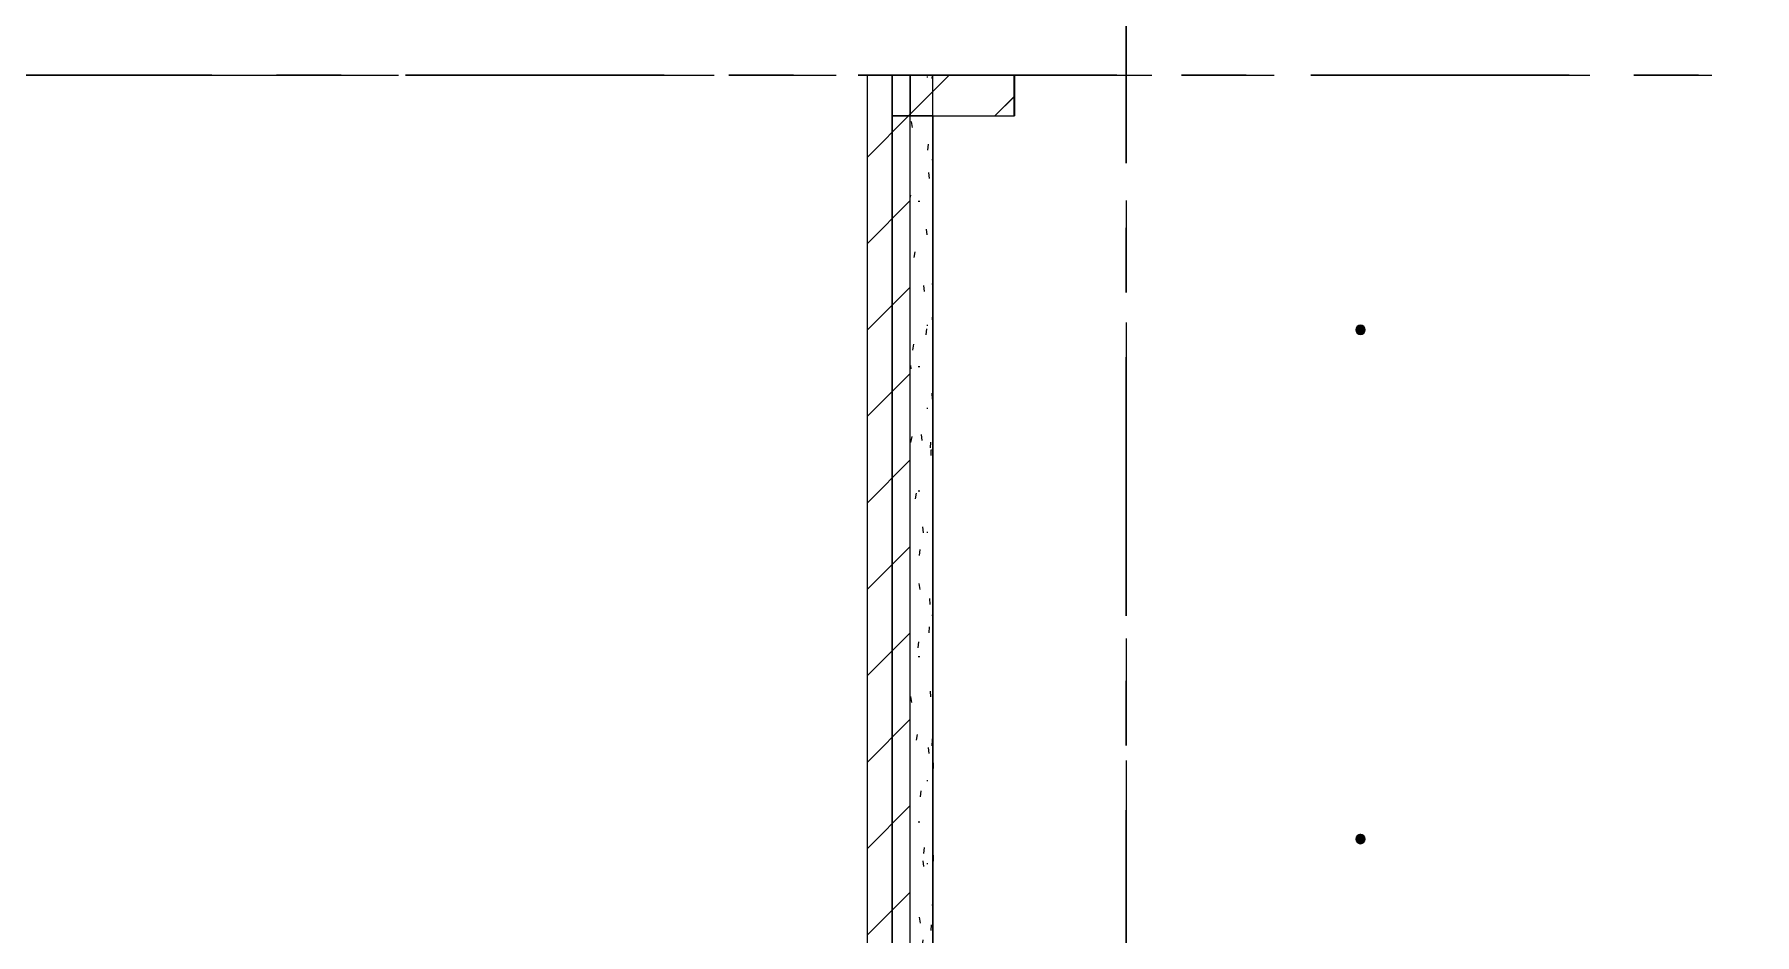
# Model space of a CAD drawing. Header units: millimetres. Extents: x -4000 to 187956, y -58990 to 162485.
# Drawn here: x 55137 to 63586, y 87231 to 91650 of the extents above; entities that cross this region are included whole.
import ezdxf

# ---------------------------------------------------------------- set-up
doc = ezdxf.new("R2010")
doc.units = ezdxf.units.MM
for name, pattern in [('Dash 1_16_', [317.5, 158.75, -158.75]), ('Grid Line', [2222.5, 1270, -317.5, 317.5, -317.5]), ('Grid Line 12_5mm', [2150, 1250, -300, 300, -300])]:
    doc.linetypes.add(name, pattern=pattern)
for name, color, linetype, lineweight in [('A-WALL', 113, 'Continuous', 13), ('A-WALL-PATT', 111, 'Continuous', 13), ('F-SPRN', 3, 'Continuous', 9), ('P-PIPE', 3, 'Continuous', 9), ('P-PIPE-CNTR', 3, 'Continuous', 9), ('S-GRID', 1, 'Continuous', 30)]:
    doc.layers.add(name, color=color, linetype=linetype, lineweight=lineweight)
pattern_1 = [(45, (0, 0), (-212.132, 212.132), [])]

# ---------------------------------------------------------------- blocks, each defined once
blk = doc.blocks.new('FP_931-FFS - TANG 1')
at = {"layer": 'A-WALL', "color": 53, "lineweight": 15}
blk.add_line((59549.9, 91250), (59549.9, 91449.9), dxfattribs=at)
at = {"layer": 'A-WALL', "color": 50, "lineweight": 15}
blk.add_line((59549.9, 82900.3), (59549.9, 91250), dxfattribs=at)
at = {"layer": 'A-WALL-PATT', "color": 254, "lineweight": 9}
for p, q in [((59525.9, 91440), (59520.6, 91440)), ((59547.1, 91434.4), (59547.7, 91449.9))]:
    blk.add_line(p, q, dxfattribs=at)
at = {"layer": 'A-WALL-PATT', "color": 8, "lineweight": 9}
for p, q in [((59443.5, 91222.5), (59448.6, 91193.4)), ((59550.3, 91156.8), (59550.7, 91185.8)), ((59525.7, 91082.4), (59528.1, 91111.5)), ((59547.2, 91033.6), (59545, 91033.6)), ((59529, 90972.1), (59531.3, 90943.1)), ((59439.6, 90850.4), (59441.5, 90861.1)), ((59486.1, 90830.4), (59477.7, 90830.4)), ((59517.3, 90694.5), (59520.1, 90665.5)), ((59549.4, 90703.3), (59550, 90732.3)), ((59458.8, 90554.5), (59463.5, 90583.5)), ((59503.1, 90416.9), (59506.5, 90387.9)), ((59547.2, 90424), (59545, 90424)), ((59548.2, 90249.7), (59549, 90278.7)), ((59516.7, 90175.3), (59519.6, 90204.4)), ((59525.9, 90220.8), (59520.6, 90220.8)), ((59549.6, 90166.6), (59550.1, 90137.6)), ((59450.8, 90100.9), (59455.7, 90130)), ((59439.6, 90024.8), (59442.5, 90008.7)), ((59486.1, 90017.6), (59477.7, 90017.6)), ((59550.7, 89972.1), (59551, 90001.2)), ((59525.9, 89814.4), (59520.6, 89814.4)), ((59545.6, 89889), (59546.7, 89860)), ((59442.5, 89647.4), (59447.7, 89676.4)), ((59492.8, 89685.8), (59496.5, 89656.8)), ((59537.9, 89620.2), (59539.7, 89649.2)), ((59539.1, 89611.4), (59540.7, 89582.4)), ((59547.2, 89611.2), (59545, 89611.2)), ((59464.4, 89369.8), (59469, 89398.9)), ((59486.1, 89408), (59477.7, 89408)), ((59498.8, 89232.3), (59502.4, 89203.2)), ((59525.9, 89204.8), (59520.6, 89204.8)), ((59483.9, 89092.2), (59487.9, 89121.3)), ((59481.5, 88954.7), (59485.6, 88925.7)), ((59533.6, 88880.3), (59535.7, 88851.3)), ((59547.2, 88798.4), (59545, 88798.4)), ((59551, 88787.4), (59551.1, 88816.5)), ((59531.3, 88713.1), (59533.5, 88742.1)), ((59477, 88638.7), (59481.3, 88667.7)), ((59486.1, 88595.2), (59477.7, 88595.2)), ((59439.6, 88399.2), (59444.7, 88370.5)), ((59536.9, 88426.8), (59538.7, 88397.7)), ((59469.8, 88185.1), (59474.3, 88214.2)), ((59527.2, 88149.2), (59529.6, 88120.1)), ((59547.2, 88188.8), (59545, 88188.8)), ((59546.2, 88157.9), (59547.3, 88186.9)), ((59550.6, 88074.8), (59550.9, 88045.8)), ((59525.9, 87985.6), (59520.6, 87985.6)), ((59488.7, 87907.6), (59492.6, 87936.6)), ((59486.1, 87782.4), (59477.7, 87782.4)), ((59505, 87630), (59508.4, 87659)), ((59551, 87621.3), (59551.1, 87592.2)), ((59500.4, 87594), (59503.9, 87565)), ((59525.9, 87579.2), (59520.6, 87579.2)), ((59547.2, 87376), (59545, 87376)), ((59483.3, 87316.5), (59487.4, 87287.4)), ((59541.9, 87250.8), (59543.4, 87279.8)), ((59549.1, 87343.7), (59549.7, 87314.6)), ((59499.3, 87176.4), (59502.9, 87205.5)), ((59486.1, 87172.8), (59477.7, 87172.8)), ((59463.8, 87038.9), (59468.4, 87009.8)), ((59525.9, 86969.6), (59520.6, 86969.6)), ((59537.7, 86788.5), (59539.5, 86759.5)), ((59493.3, 86722.9), (59497, 86751.9)), ((59550.4, 86695.7), (59550.8, 86724.7)), ((59528.3, 86511), (59530.6, 86481.9)), ((59547.2, 86563.2), (59545, 86563.2)), ((59509, 86445.3), (59512.2, 86474.3)), ((59486.1, 86360), (59477.7, 86360)), ((59450.1, 86307.8), (59455.1, 86278.7)), ((59516.3, 86233.4), (59519.2, 86204.3)), ((59522.2, 86167.7), (59524.9, 86196.8)), ((59460.3, 86093.3), (59465, 86122.4)), ((59547.2, 85953.6), (59545, 85953.6)), ((59458.1, 85854.2), (59462.9, 85825.2)), ((59525.9, 85750.4), (59520.6, 85750.4)), ((59548.5, 85788.5), (59549.2, 85817.6)), ((59517.7, 85714.2), (59520.5, 85743.2)), ((59549.4, 85705.4), (59550, 85676.4)), ((59439.6, 85554.4), (59440.8, 85547.6)), ((59486.1, 85547.2), (59477.7, 85547.2)), ((59507.5, 85502.2), (59510.8, 85473.2)), ((59545.2, 85427.9), (59546.3, 85398.8)), ((59525.9, 85344), (59520.6, 85344)), ((59512.8, 85260.6), (59515.8, 85289.7)), ((59444.2, 85186.2), (59449.3, 85215.3)), ((59547.2, 85140.8), (59545, 85140.8)), ((59512.7, 85048.7), (59515.8, 85019.7)), ((59525.4, 84983), (59527.9, 85012.1)), ((59486.1, 84937.6), (59477.7, 84937.6)), ((59497.7, 84771.1), (59501.3, 84742.1)), ((59485.2, 84631.1), (59489.2, 84660.1)), ((59525.9, 84734.4), (59520.6, 84734.4)), ((59535.5, 84705.5), (59537.4, 84734.5)), ((59541.2, 84696.7), (59542.7, 84667.7)), ((59547.2, 84328), (59545, 84328)), ((59532, 84251.9), (59534.2, 84280.9)), ((59543.6, 84243.2), (59544.9, 84214.2)), ((59460.2, 84216), (59464.9, 84186.9)), ((59486.1, 84124.8), (59477.7, 84124.8)), ((59439.6, 83928.8), (59443.1, 83909.4)), ((59536.3, 83965.6), (59538.2, 83936.6)), ((59528.3, 83798.4), (59530.7, 83827.4)), ((59471.3, 83724), (59475.7, 83753)), ((59547.2, 83718.4), (59545, 83718.4)), ((59525.9, 83515.2), (59520.6, 83515.2)), ((59537.7, 83520.8), (59539.5, 83549.8)), ((59514.1, 83410.5), (59517.1, 83381.4)), ((59486.1, 83312), (59477.7, 83312)), ((59544.7, 83243.2), (59545.9, 83272.2)), ((59499.3, 83132.9), (59502.8, 83103.8)), ((59506.1, 83168.8), (59509.4, 83197.9)), ((59550.9, 83160.1), (59551, 83131.1)), ((59525.9, 83108.8), (59520.6, 83108.8)), ((59547.2, 82905.6), (59545, 82905.6))]:
    blk.add_line(p, q, dxfattribs=at)
blk = doc.blocks.new('Walls 1 - Walls 1-594429-FFS - TANG 1')
at = {"layer": 'A-WALL-PATT', "lineweight": 9}
h = blk.add_hatch(dxfattribs=at)
h.set_pattern_fill('FP_12', color=250, style=0, pattern_type=2)
h.set_pattern_definition(pattern_1)
h.paths.add_polyline_path([(59226.7, 82900.3), (59438.5, 82900.3), (59438.5, 91449.9), (59226.7, 91449.9), (59226.7, 84850.6)])
at = {"layer": 'A-WALL', "color": 50, "lineweight": 15}
for p, q in [((59438.5, 91449.9), (59226.7, 91449.9)), ((59226.7, 91449.9), (59226.7, 82900.3)), ((59438.5, 82900.3), (59438.5, 91449.9)), ((59549.9, 82900.3), (59549.9, 91250))]:
    blk.add_line(p, q, dxfattribs=at)
at = {"layer": 'A-WALL', "color": 35, "lineweight": 15}
for p, q in [((59226.7, 91449.9), (59349.9, 91449.9)), ((59349.9, 82900.3), (59349.9, 91250))]:
    blk.add_line(p, q, dxfattribs=at)
at = {"layer": 'A-WALL', "color": 53, "lineweight": 15}
for p, q in [((59349.9, 91250), (59349.9, 91449.9)), ((59438.5, 91449.9), (59349.9, 91449.9)), ((59549.9, 91449.9), (59438.5, 91449.9)), ((59549.9, 91250), (59549.9, 91449.9))]:
    blk.add_line(p, q, dxfattribs=at)
at = {"layer": 'A-WALL', "color": 71, "lineweight": 15}
blk.add_line((59549.9, 91449.9), (59438.5, 91449.9), dxfattribs=at)
at = {"layer": 'A-WALL', "color": 50, "lineweight": 15}
blk.add_blockref('FP_931-FFS - TANG 1', (0, 0), dxfattribs=at)
blk = doc.blocks.new('CMF2_NHAXUONG_A_rvt-1-FFS - TANG 1')
at = {"layer": 'A-WALL-PATT', "lineweight": 9}
h = blk.add_hatch(dxfattribs=at)
h.set_pattern_fill('FP_12', color=250, style=0, pattern_type=2)
h.set_pattern_definition(pattern_1)
h.paths.add_polyline_path([(59349.8, 91250), (59949.8, 91250), (59949.8, 91450), (59349.8, 91450)])
h = blk.add_hatch(dxfattribs=at)
h.set_pattern_fill('FP_12', color=250, style=0, pattern_type=2)
h.set_pattern_definition(pattern_1)
h.paths.add_polyline_path([(59950, 91250), (59950, 91450), (59438.5, 91450), (59438.5, 91250), (59511.1, 91250)])
at = {"layer": 'A-WALL', "color": 50, "lineweight": 15}
for p, q in [((59949.8, 91450), (59349.8, 91450)), ((59349.8, 91450), (59349.8, 91250)), ((59950, 91450), (59438.5, 91450)), ((59438.5, 91450), (59438.5, 91250)), ((59949.8, 91250), (59949.8, 91450)), ((59950, 91250), (59950, 91450)), ((59349.8, 91250), (59949.8, 91250)), ((59438.5, 91250), (59950, 91250))]:
    blk.add_line(p, q, dxfattribs=at)
at = {"layer": 'A-WALL', "color": 53, "lineweight": 15}
for p, q in [((59438.5, 91450), (59549.9, 91450)), ((59949.8, 91450), (59549.9, 91450)), ((59549.9, 91250), (59549.9, 91450)), ((59349.8, 91250), (59349.8, 82900.3)), ((59438.5, 91250), (59349.8, 91250)), ((59549.9, 91250), (59438.5, 91250)), ((59549.8, 82900.3), (59549.8, 91250)), ((59549.9, 91250), (59949.8, 91250))]:
    blk.add_line(p, q, dxfattribs=at)
at = {"layer": 'A-WALL', "color": 35, "lineweight": 15}
for p, q in [((59950, 91450), (59950, 91250)), ((59349.8, 82900.3), (59349.8, 91250)), ((59549.8, 91250), (59549.8, 82900.3))]:
    blk.add_line(p, q, dxfattribs=at)
at = {"layer": 'A-WALL', "color": 71, "lineweight": 15}
for p, q in [((59477.4, 91250), (59438.5, 91250)), ((59508.8, 91250), (59478.4, 91250)), ((59531.4, 91250), (59509.6, 91250)), ((59545.1, 91250), (59531.9, 91250)), ((59549.8, 91250), (59545.4, 91250))]:
    blk.add_line(p, q, dxfattribs=at)
at = {"layer": 'S-GRID', "linetype": 'Grid Line 12_5mm', "lineweight": 9}
for p, q in [((60500, 161185.2), (60500, -16487.4)), ((-824.3, 91450), (183641.1, 91450))]:
    blk.add_line(p, q, dxfattribs=at)
at = {"layer": 'A-WALL', "color": 250, "lineweight": 9}
blk.add_blockref('Walls 1 - Walls 1-594429-FFS - TANG 1', (0, 0), dxfattribs=at)
blk = doc.blocks.new('Sprinkler_Up - DN20-V659-FFS - TANG 1')
at = {"layer": 'F-SPRN', "transparency": 33554534}
for points in [[(-13.5, 0), (-3.9, 0.7), (-1.7, 2.9), (-1.2, 3.5), (-0.6, 4), (0.6, 4), (1.2, 3.5), (1.7, 2.9), (4.6, 0), (22.2, 0), (18, 13.1), (6.9, 21.2), (-6.9, 21.2), (-18, 13.1), (-22.2, 0)], [(0, -21.2), (6.9, -21.2), (18, -13.1), (22.2, 0), (3.9, -0.7), (1.7, -2.9), (1.2, -3.5), (0.6, -4), (-0.6, -4), (-1.2, -3.5), (-1.7, -2.9), (-4.6, 0), (-22.2, 0), (-18, -13.1), (-6.9, -21.2)], [(0, -16.7), (4.3, -16.1), (11.8, -11.8), (16.1, -4.3), (16.1, 4.3), (11.8, 11.8), (8.3, 14.4), (0, 16.7), (-4.3, 16.1), (-11.8, 11.8), (-16.1, 4.3), (-16.1, -4.3), (-11.8, -11.8), (-8.3, -14.4)], [(0, -15.6), (7.8, -13.5), (13.5, -7.8), (15.1, -4), (15.1, 4), (13.5, 7.8), (7.8, 13.5), (0, 15.6), (-7.8, 13.5), (-11, 11), (-15.1, 4), (-15.1, -4), (-11, -11), (-7.8, -13.5)], [(-10.9, -5.5), (-10.9, 5.4), (-14.5, 5.4), (-14.5, -5.5)], [(-7.7, -5.5), (-7.7, 5.4), (-10.9, 5.4), (-10.9, -5.5)], [(0, -5.5), (0, 5.4), (-7.7, 5.4), (-7.7, -5.5)], [(0, 0), (5.7, 0), (2.9, 4.9), (-2.9, 4.9), (-5.7, 0)], [(-2.9, -4.9), (2.9, -4.9), (5.7, 0), (-5.7, 0)], [(0, 0), (4.6, 0), (0, 4.6), (-4.6, 0)], [(0, -4.6), (4.6, 0), (-4.6, 0)], [(0, -2.6), (1.3, 0), (-1.8, 0)], [(-1.3, 0), (1.8, 0), (0, 2.6)], [(7.7, -5.5), (7.7, 5.4), (0, 5.4), (0, -5.5)], [(10.9, -5.5), (10.9, 5.4), (7.7, 5.4), (7.7, -5.5)], [(14.5, -5.5), (14.5, 5.4), (10.9, 5.4), (10.9, -5.5)]]:
    blk.add_hatch(color=1, dxfattribs=at).paths.add_polyline_path(points)
at = {"layer": 'F-SPRN', "color": 1}
for p, q in [((-11.5, 5.4), (-14.5, 5.4)), ((-14.5, 5.4), (-11.3, 5.4)), ((-14.5, 5.4), (-14.5, 3.7)), ((-14.5, 3.3), (-14.5, 0)), ((-11.5, 5.4), (-11.5, 4)), ((-10.9, 1.9), (-10.9, 3.6)), ((-10.8, 5.4), (-8, 5.4)), ((-8.1, 5.4), (-10.8, 5.4)), ((-8.1, 5.4), (-8.1, 2.8)), ((-8.1, 2.5), (-8.1, 0.7)), ((-7.7, 4.8), (-7.7, 2.7)), ((-7.7, 4.8), (-7.7, 2.7)), ((-7.7, 2.1), (-7.7, 0.5)), ((-7.7, 2.1), (-7.7, 0.5)), ((-6.7, 5.4), (-4.7, 5.4)), ((-5.8, 3.8), (-5.8, 2.2)), ((-2.1, 0), (-2.1, 0)), ((-2.1, 0), (-2.1, -0.1)), ((-1.9, 0.8), (-2, 0.7)), ((-1.7, 1.2), (-1.7, 1.1)), ((-1.1, 1.8), (-1.2, 1.7)), ((-1.2, 1.7), (-1.2, 1.7)), ((-0.9, 1.9), (-0.9, 1.9)), ((-0.5, 2), (-0.6, 2)), ((-0.6, 2), (-0.6, 2)), ((-0.4, 2), (-0.5, 2)), ((0, 2.1), (-0.1, 2.1)), ((0.3, 2.1), (0.2, 2.1)), ((2.1, 0), (2.1, 0.1)), ((2.1, 0), (2.1, 0)), ((4.7, 5.4), (6.5, 5.4)), ((7.7, 5.4), (10.8, 5.4)), ((7.7, 5.2), (7.7, 2.7)), ((7.7, 5.2), (7.7, 2.7)), ((7.7, 2.3), (7.7, 0.5)), ((7.7, 2.3), (7.7, 0.5)), ((10.8, 5.4), (8.1, 5.4)), ((8.1, 5.4), (8.1, 2.8)), ((8.1, 2.5), (8.1, 0.4)), ((10.9, 5.4), (14.5, 5.4)), ((10.9, 3.6), (10.9, 0.2)), ((14.5, 5.4), (11.5, 5.4)), ((11.5, 5.4), (11.5, 4)), ((11.5, 3), (11.5, 0.2)), ((14.5, 5.4), (14.5, -5.5)), ((-14.5, -1.3), (-14.5, -3.7)), ((-11.1, -5.5), (-14.5, -5.5)), ((-14.5, -5.5), (-11.5, -5.5)), ((-10.9, -2.6), (-10.9, -1.3)), ((-10.8, -5.5), (-8.1, -5.5)), ((-7.8, -5.5), (-10.8, -5.5)), ((-8.1, -4.2), (-8.1, -5.5)), ((-7.7, -2.7), (-7.7, -4)), ((-7.7, -2.7), (-7.7, -4)), ((-7, -5.5), (-5.8, -5.5)), ((-4.8, -5.5), (-7, -5.5)), ((-5.8, -2.3), (-5.8, -3.8)), ((-2.1, -0.3), (-2, -0.4)), ((0, -2.1), (0.1, -2.1)), ((7, -5.5), (4.8, -5.5)), ((5.8, -2.2), (5.8, -3.8)), ((5.8, -5.5), (7, -5.5)), ((7.7, -0.5), (7.7, -2.3)), ((7.7, -0.5), (7.7, -2.3)), ((7.7, -2.7), (7.7, -5.4)), ((7.7, -2.7), (7.7, -5.4)), ((10.8, -5.5), (7.7, -5.5)), ((8.1, -0.4), (8.1, -2.5)), ((8.1, -2.8), (8.1, -5.5)), ((8.1, -5.5), (10.8, -5.5)), ((10.9, -0.2), (10.9, -3.6)), ((14.5, -5.5), (10.9, -5.5)), ((11.5, -0.2), (11.5, -3)), ((11.5, -4), (11.5, -5.5)), ((11.5, -5.5), (14.5, -5.5))]:
    blk.add_line(p, q, dxfattribs=at)
at = {"layer": 'F-SPRN', "color": 1, "flags": 128}
for points in [[(-2, 0.7), (-2, 0.6), (-2, 0.5), (-2, 0.5), (-2, 0.4), (-2.1, 0.3), (-2.1, 0.2), (-2.1, 0.1), (-2.1, 0)], [(-1.7, 1.1), (-1.8, 1.1), (-1.8, 1), (-1.9, 0.9), (-1.9, 0.8), (-1.9, 0.8)], [(-1.5, 1.5), (-1.5, 1.4), (-1.6, 1.3), (-1.6, 1.3), (-1.7, 1.2)], [(-1.4, 1.6), (-1.4, 1.5), (-1.5, 1.5)], [(-1.2, 1.7), (-1.3, 1.6), (-1.4, 1.6)], [(-0.9, 1.9), (-1, 1.8), (-1.1, 1.8)], [(-0.6, 2), (-0.7, 2), (-0.8, 1.9), (-0.9, 1.9)], [(-0.2, 2.1), (-0.3, 2.1), (-0.4, 2)], [(-0.1, 2.1), (-0.1, 2.1), (-0.2, 2.1)], [(0.2, 2.1), (0.1, 2.1), (0, 2.1)], [(1.3, 1.7), (1.2, 1.7), (1.1, 1.7), (1.1, 1.8), (1, 1.8), (0.9, 1.9), (0.8, 1.9), (0.8, 1.9), (0.7, 2), (0.6, 2), (0.5, 2), (0.4, 2), (0.4, 2), (0.3, 2.1)], [(1.6, 1.4), (1.5, 1.4), (1.4, 1.5), (1.4, 1.5), (1.3, 1.6), (1.3, 1.7)], [(1.7, 1.2), (1.6, 1.3), (1.6, 1.4)], [(1.8, 1), (1.8, 1.1), (1.7, 1.2), (1.7, 1.2)], [(2.1, 0.1), (2.1, 0.2), (2.1, 0.2), (2.1, 0.3), (2, 0.4), (2, 0.5), (2, 0.6), (2, 0.7), (1.9, 0.7), (1.9, 0.8), (1.9, 0.9), (1.8, 1), (1.8, 1)], [(-2.1, -0.1), (-2.1, -0.2), (-2.1, -0.2), (-2.1, -0.3)], [(-2, -0.4), (-2, -0.5), (-2, -0.6), (-2, -0.7), (-1.9, -0.7), (-1.9, -0.8)], [(-1.9, -0.8), (-1.9, -0.9), (-1.8, -1), (-1.8, -1), (-1.8, -1.1), (-1.7, -1.2), (-1.7, -1.2), (-1.6, -1.3), (-1.6, -1.4), (-1.5, -1.4), (-1.4, -1.5), (-1.4, -1.5), (-1.3, -1.6)], [(-1.3, -1.6), (-1.3, -1.7), (-1.2, -1.7), (-1.1, -1.7), (-1.1, -1.8), (-1, -1.8), (-0.9, -1.9)], [(-0.9, -1.9), (-0.8, -1.9), (-0.8, -1.9)], [(-0.8, -1.9), (-0.7, -2), (-0.6, -2), (-0.5, -2), (-0.4, -2), (-0.4, -2), (-0.3, -2.1), (-0.2, -2.1), (-0.1, -2.1), (0, -2.1)], [(0.1, -2.1), (0.1, -2.1), (0.2, -2.1), (0.3, -2.1), (0.4, -2), (0.5, -2), (0.6, -2), (0.6, -2), (0.7, -2), (0.8, -1.9), (0.9, -1.9)], [(0.9, -1.9), (0.9, -1.9), (1, -1.8), (1.1, -1.8)], [(1.1, -1.8), (1.2, -1.7), (1.2, -1.7), (1.3, -1.6), (1.4, -1.6), (1.4, -1.5)], [(1.4, -1.5), (1.5, -1.5), (1.5, -1.4), (1.6, -1.3), (1.6, -1.3)], [(1.6, -1.3), (1.7, -1.2), (1.7, -1.1), (1.8, -1.1), (1.8, -1), (1.9, -0.9)], [(1.9, -0.9), (1.9, -0.8), (1.9, -0.8), (2, -0.7)], [(2, -0.7), (2, -0.6), (2, -0.5), (2, -0.5), (2, -0.4), (2.1, -0.3), (2.1, -0.2), (2.1, -0.1), (2.1, 0)]]:
    blk.add_lwpolyline(points, dxfattribs=at)
at = {"layer": 'F-SPRN', "color": 1}
for radius, start, end in [(22.2, 360, 180), (21.9, 165.67731, 179.2615), (21.9, 144.76984, 164.81509), (21.9, 126.69417, 143.27011), (16.7, 167.68021, 180), (16.7, 167.68021, 180), (16.7, 155.38786, 164.96934), (16.7, 155.38786, 164.96934), (15.6, 166.42653, 180), (15.6, 166.42653, 180), (15.6, 150.94093, 165), (15.6, 159.61394, 165), (16.7, 136.72135, 149.93102), (16.7, 136.72135, 149.93102), (15.6, 150.94093, 156.38455), (15.6, 138.42141, 150), (15.6, 138.42141, 150), (21.9, 108.26214, 125.75069), (16.7, 121.41808, 130.57514), (16.7, 121.41808, 130.57514), (15.6, 120.52623, 133.2078), (15.6, 120.52623, 133.2078), (16.7, 106.59952, 120), (16.7, 106.59952, 120), (15.6, 114.43632, 119.98126), (15.6, 114.43632, 119.98126), (21.9, 99.348, 107.90102), (4.63, 155.78319, 180), (4.63, 155.78319, 180), (16.7, 96.41428, 105), (16.7, 96.41428, 105), (4.63, 109.01924, 138.27027), (4.63, 109.01924, 138.27027), (21.9, 90.14502, 98.85032), (15.6, 95.57619, 100.68426), (15.6, 95.57619, 100.68426), (2.56, 109.01924, 168.82781), (2.56, 109.01924, 168.82781), (2.04, 109.01924, 180), (16.7, 83.06841, 90), (16.7, 83.06841, 90), (4.63, 17.95923, 90), (4.63, 17.95923, 90), (3.81, 57.05771, 90), (2.56, 14.55988, 90), (2.56, 14.55988, 90), (2.04, 10.47029, 90), (21.9, 72.55828, 89.46239), (15.6, 75.57295, 80.58917), (15.6, 75.57295, 80.58917), (3.81, 16.16047, 43.83585), (15.6, 67.56142, 74.5481), (15.6, 67.56142, 74.5481), (16.7, 60, 75), (16.7, 60, 75), (15.6, 60.01874, 65.56368), (15.6, 60.01874, 65.56368), (21.9, 54.24931, 71.73786), (15.6, 46.7922, 60), (15.6, 46.7922, 60), (16.7, 49.42486, 58.58192), (16.7, 49.42486, 58.58192), (15.6, 30, 41.57859), (15.6, 30, 41.57859), (16.7, 30, 43.27865), (16.7, 30, 43.27865), (21.9, 36.72989, 53.30583), (15.6, 23.61545, 29.56463), (15.6, 15, 29.56463), (15.6, 15, 20.38606), (16.7, 15, 24.61214), (16.7, 15, 24.61214), (15.6, 360, 13.66176), (15.6, 0, 13.66176), (16.7, 360, 12.31979), (16.7, 0, 12.31979), (21.9, 15.18491, 35.23016), (21.9, 0.7385, 14.32269), (22.2, 180, 360), (21.9, 180.7385, 194.32269), (21.9, 195.18491, 215.23016), (21.9, 216.72989, 233.30583), (16.7, 180, 192.31979), (16.7, 180, 192.31979), (16.7, 195.03066, 204.61214), (16.7, 195.03066, 204.61214), (15.6, 181.90822, 193.66176), (15.6, 181.90822, 193.66176), (15.6, 197.33389, 209.56463), (15.6, 197.33389, 209.56463), (16.7, 210.06898, 223.27865), (16.7, 210.06898, 223.27865), (15.6, 212.54719, 221.57859), (15.6, 212.54719, 221.57859), (21.9, 234.24931, 251.73786), (16.7, 229.42486, 238.58192), (16.7, 229.42486, 238.58192), (15.6, 233.79501, 240), (15.6, 233.79501, 240), (16.7, 240, 255), (16.7, 240, 255), (15.6, 240.01874, 254.5481), (15.6, 240.01874, 254.5481), (21.9, 252.55828, 269.46239), (4.63, 197.95923, 0), (4.63, 197.95923, 360), (15.6, 255, 267.63996), (15.6, 255, 267.63996), (3.81, 196.16047, 360), (2.56, 191.16773, 0), (2.56, 191.16773, 360), (2.04, 190.47029, 270), (16.7, 263.06841, 270), (16.7, 263.06841, 270), (2.04, 270, 0), (21.9, 270.14502, 278.85032), (15.6, 275.57619, 280.68426), (15.6, 275.57619, 280.68426), (16.7, 276.41428, 285), (16.7, 276.41428, 285), (21.9, 279.348, 287.90102), (16.7, 286.59952, 300), (16.7, 286.59952, 300), (15.6, 294.43632, 299.98126), (15.6, 294.43632, 299.98126), (21.9, 288.26214, 305.75069), (15.6, 300, 313.2078), (15.6, 300, 313.2078), (16.7, 301.41808, 310.57514), (16.7, 301.41808, 310.57514), (15.6, 318.42141, 330), (15.6, 318.42141, 330), (16.7, 316.72135, 330), (16.7, 316.72135, 330), (21.9, 306.69417, 323.27011), (15.6, 330.43537, 345), (15.6, 330.43537, 336.38455), (15.6, 339.61394, 345), (15.6, 346.33824, 360), (15.6, 346.33824, 360), (16.7, 335.38786, 345), (16.7, 335.38786, 345), (16.7, 347.68021, 360), (16.7, 347.68021, 360), (21.9, 324.76984, 344.81509), (21.9, 345.67731, 359.2615)]:
    blk.add_arc((0, 0), radius, start, end, dxfattribs=at)
blk = doc.blocks.new('Sprinkler_Up - DN20-V660-FFS - TANG 1')
at = {"layer": 'F-SPRN', "transparency": 33554534}
for points in [[(-13.5, 0), (-3.9, 0.7), (-1.7, 2.9), (-1.2, 3.5), (-0.6, 4), (0.6, 4), (1.2, 3.5), (1.7, 2.9), (4.6, 0), (22.2, 0), (18, 13.1), (6.9, 21.2), (-6.9, 21.2), (-18, 13.1), (-22.2, 0)], [(0, -21.2), (6.9, -21.2), (18, -13.1), (22.2, 0), (3.9, -0.7), (1.7, -2.9), (1.2, -3.5), (0.6, -4), (-0.6, -4), (-1.2, -3.5), (-1.7, -2.9), (-4.6, 0), (-22.2, 0), (-18, -13.1), (-6.9, -21.2)], [(0, -16.7), (4.3, -16.1), (11.8, -11.8), (16.1, -4.3), (16.1, 4.3), (11.8, 11.8), (8.3, 14.4), (0, 16.7), (-4.3, 16.1), (-11.8, 11.8), (-16.1, 4.3), (-16.1, -4.3), (-11.8, -11.8), (-8.3, -14.4)], [(0, -15.6), (7.8, -13.5), (13.5, -7.8), (15.1, -4), (15.1, 4), (13.5, 7.8), (7.8, 13.5), (0, 15.6), (-7.8, 13.5), (-11, 11), (-15.1, 4), (-15.1, -4), (-11, -11), (-7.8, -13.5)], [(-10.9, -5.5), (-10.9, 5.4), (-14.5, 5.4), (-14.5, -5.5)], [(-7.7, -5.5), (-7.7, 5.4), (-10.9, 5.4), (-10.9, -5.5)], [(0, -5.5), (0, 5.4), (-7.7, 5.4), (-7.7, -5.5)], [(0, 0), (5.7, 0), (2.9, 4.9), (-2.9, 4.9), (-5.7, 0)], [(-2.9, -4.9), (2.9, -4.9), (5.7, 0), (-5.7, 0)], [(0, 0), (4.6, 0), (0, 4.6), (-4.6, 0)], [(0, -4.6), (4.6, 0), (-4.6, 0)], [(0, -2.6), (1.3, 0), (-1.8, 0)], [(-1.3, 0), (1.8, 0), (0, 2.6)], [(7.7, -5.5), (7.7, 5.4), (0, 5.4), (0, -5.5)], [(10.9, -5.5), (10.9, 5.4), (7.7, 5.4), (7.7, -5.5)], [(14.5, -5.5), (14.5, 5.4), (10.9, 5.4), (10.9, -5.5)]]:
    blk.add_hatch(color=1, dxfattribs=at).paths.add_polyline_path(points)
at = {"layer": 'F-SPRN', "color": 1}
for p, q in [((-11.5, 5.4), (-14.5, 5.4)), ((-14.5, 5.4), (-11.3, 5.4)), ((-14.5, 5.4), (-14.5, 3.7)), ((-14.5, 3.3), (-14.5, 0)), ((-11.5, 5.4), (-11.5, 4)), ((-10.9, 1.9), (-10.9, 3.6)), ((-10.8, 5.4), (-8, 5.4)), ((-8.1, 5.4), (-10.8, 5.4)), ((-8.1, 5.4), (-8.1, 2.8)), ((-8.1, 2.5), (-8.1, 0.7)), ((-7.7, 4.8), (-7.7, 2.7)), ((-7.7, 4.8), (-7.7, 2.7)), ((-7.7, 2.1), (-7.7, 0.5)), ((-7.7, 2.1), (-7.7, 0.5)), ((-6.7, 5.4), (-4.7, 5.4)), ((-5.8, 3.8), (-5.8, 2.2)), ((-2.1, 0), (-2.1, 0)), ((-2.1, 0), (-2.1, -0.1)), ((-0.5, 2), (-0.6, 2)), ((-0.6, 2), (-0.6, 2)), ((-0.4, 2), (-0.5, 2)), ((-0.3, 2.1), (-0.4, 2)), ((-0.2, 2.1), (-0.3, 2.1)), ((-0.1, 2.1), (-0.2, 2.1)), ((0, 2.1), (-0.1, 2.1)), ((-0.1, 2.1), (-0.1, 2.1)), ((1.8, 1.1), (1.7, 1.2)), ((1.8, 1), (1.8, 1.1)), ((2.1, 0), (2.1, 0.1)), ((2.1, 0), (2.1, 0)), ((4.7, 5.4), (6.5, 5.4)), ((7.7, 5.4), (10.8, 5.4)), ((7.7, 5.2), (7.7, 2.7)), ((7.7, 5.2), (7.7, 2.7)), ((7.7, 2.3), (7.7, 0.5)), ((7.7, 2.3), (7.7, 0.5)), ((10.8, 5.4), (8.1, 5.4)), ((8.1, 5.4), (8.1, 2.8)), ((8.1, 2.5), (8.1, 0.4)), ((10.9, 5.4), (14.5, 5.4)), ((10.9, 3.6), (10.9, 0.2)), ((14.5, 5.4), (11.5, 5.4)), ((11.5, 5.4), (11.5, 4)), ((11.5, 3), (11.5, 0.2)), ((14.5, 5.4), (14.5, -5.5)), ((-14.5, -1.3), (-14.5, -3.7)), ((-11.1, -5.5), (-14.5, -5.5)), ((-14.5, -5.5), (-11.5, -5.5)), ((-10.9, -2.6), (-10.9, -1.3)), ((-10.8, -5.5), (-8.1, -5.5)), ((-7.8, -5.5), (-10.8, -5.5)), ((-8.1, -4.2), (-8.1, -5.5)), ((-7.7, -2.7), (-7.7, -4)), ((-7.7, -2.7), (-7.7, -4)), ((-7, -5.5), (-5.8, -5.5)), ((-4.8, -5.5), (-7, -5.5)), ((-5.8, -2.3), (-5.8, -3.8)), ((-1.9, -0.8), (-1.9, -0.9)), ((-1.9, -0.9), (-1.8, -1)), ((-0.2, -2.1), (-0.1, -2.1)), ((-0.1, -2.1), (0, -2.1)), ((0, -2.1), (0.1, -2.1)), ((7, -5.5), (4.8, -5.5)), ((5.8, -2.2), (5.8, -3.8)), ((5.8, -5.5), (7, -5.5)), ((7.7, -0.5), (7.7, -2.3)), ((7.7, -0.5), (7.7, -2.3)), ((7.7, -2.7), (7.7, -5.4)), ((7.7, -2.7), (7.7, -5.4)), ((10.8, -5.5), (7.7, -5.5)), ((8.1, -0.4), (8.1, -2.5)), ((8.1, -2.8), (8.1, -5.5)), ((8.1, -5.5), (10.8, -5.5)), ((10.9, -0.2), (10.9, -3.6)), ((14.5, -5.5), (10.9, -5.5)), ((11.5, -0.2), (11.5, -3)), ((11.5, -4), (11.5, -5.5)), ((11.5, -5.5), (14.5, -5.5))]:
    blk.add_line(p, q, dxfattribs=at)
at = {"layer": 'F-SPRN', "color": 1, "flags": 128}
for points in [[(-1.9, 0.9), (-1.9, 0.8), (-1.9, 0.8), (-2, 0.7), (-2, 0.6), (-2, 0.5), (-2, 0.5), (-2, 0.4), (-2.1, 0.3)], [(-2.1, 0.3), (-2.1, 0.2), (-2.1, 0.1), (-2.1, 0)], [(-0.9, 1.9), (-1, 1.8), (-1.1, 1.8), (-1.2, 1.7), (-1.2, 1.7), (-1.3, 1.6), (-1.4, 1.6), (-1.4, 1.5), (-1.5, 1.5), (-1.5, 1.4), (-1.6, 1.3), (-1.6, 1.3), (-1.7, 1.2), (-1.7, 1.1), (-1.8, 1.1), (-1.8, 1), (-1.9, 0.9)], [(-0.8, 1.9), (-0.9, 1.9), (-0.9, 1.9)], [(-0.6, 2), (-0.7, 2), (-0.8, 1.9)], [(0.2, 2.1), (0.1, 2.1), (0, 2.1)], [(1.3, 1.6), (1.3, 1.7), (1.2, 1.7), (1.1, 1.7), (1.1, 1.8), (1, 1.8), (0.9, 1.9), (0.8, 1.9), (0.8, 1.9), (0.7, 2), (0.6, 2), (0.5, 2), (0.4, 2), (0.4, 2), (0.3, 2.1), (0.2, 2.1)], [(1.6, 1.4), (1.5, 1.4), (1.4, 1.5), (1.4, 1.5), (1.3, 1.6)], [(1.7, 1.2), (1.7, 1.2), (1.6, 1.3), (1.6, 1.4)], [(1.9, 0.7), (1.9, 0.8), (1.9, 0.9), (1.8, 1), (1.8, 1)], [(2.1, 0.1), (2.1, 0.2), (2.1, 0.2), (2.1, 0.3), (2, 0.4), (2, 0.5), (2, 0.6), (2, 0.7), (1.9, 0.7)], [(-2.1, -0.1), (-2.1, -0.2), (-2.1, -0.2), (-2.1, -0.3)], [(-2.1, -0.3), (-2, -0.4), (-2, -0.5), (-2, -0.6), (-2, -0.7), (-1.9, -0.7), (-1.9, -0.8)], [(-1.8, -1), (-1.8, -1), (-1.8, -1.1), (-1.7, -1.2), (-1.7, -1.2), (-1.6, -1.3), (-1.6, -1.4), (-1.5, -1.4), (-1.4, -1.5)], [(-1.4, -1.5), (-1.4, -1.5), (-1.3, -1.6)], [(-1.3, -1.6), (-1.3, -1.7), (-1.2, -1.7), (-1.1, -1.7), (-1.1, -1.8), (-1, -1.8), (-0.9, -1.9)], [(-0.9, -1.9), (-0.8, -1.9), (-0.8, -1.9), (-0.7, -2), (-0.6, -2), (-0.5, -2), (-0.4, -2)], [(-0.4, -2), (-0.4, -2), (-0.3, -2.1), (-0.2, -2.1)], [(0.1, -2.1), (0.1, -2.1), (0.2, -2.1), (0.3, -2.1), (0.4, -2), (0.5, -2), (0.6, -2), (0.6, -2)], [(0.6, -2), (0.7, -2), (0.8, -1.9)], [(0.8, -1.9), (0.9, -1.9), (0.9, -1.9), (1, -1.8), (1.1, -1.8), (1.2, -1.7), (1.2, -1.7), (1.3, -1.6), (1.4, -1.6), (1.4, -1.5), (1.5, -1.5), (1.5, -1.4), (1.6, -1.3)], [(1.6, -1.3), (1.6, -1.3), (1.7, -1.2), (1.7, -1.1)], [(1.7, -1.1), (1.8, -1.1), (1.8, -1), (1.9, -0.9), (1.9, -0.8), (1.9, -0.8)], [(1.9, -0.8), (2, -0.7), (2, -0.6)], [(2, -0.6), (2, -0.5), (2, -0.5), (2, -0.4), (2.1, -0.3), (2.1, -0.2)], [(2.1, -0.2), (2.1, -0.1), (2.1, 0)]]:
    blk.add_lwpolyline(points, dxfattribs=at)
at = {"layer": 'F-SPRN', "color": 1}
for radius, start, end in [(22.2, 360, 180), (21.9, 165.67731, 179.2615), (21.9, 144.76984, 164.81509), (21.9, 126.69417, 143.27011), (16.7, 167.68021, 180), (16.7, 167.68021, 180), (16.7, 155.38786, 164.96934), (16.7, 155.38786, 164.96934), (15.6, 166.42653, 180), (15.6, 166.42653, 180), (15.6, 150.94093, 165), (15.6, 159.61394, 165), (16.7, 136.72135, 149.93102), (16.7, 136.72135, 149.93102), (15.6, 150.94093, 156.38455), (15.6, 138.42141, 150), (15.6, 138.42141, 150), (21.9, 108.26214, 125.75069), (16.7, 121.41808, 130.57514), (16.7, 121.41808, 130.57514), (15.6, 120.52623, 133.2078), (15.6, 120.52623, 133.2078), (16.7, 106.59952, 120), (16.7, 106.59952, 120), (15.6, 114.43632, 119.98126), (15.6, 114.43632, 119.98126), (21.9, 99.348, 107.90102), (4.63, 155.78319, 180), (4.63, 155.78319, 180), (16.7, 96.41428, 105), (16.7, 96.41428, 105), (4.63, 109.01924, 138.27027), (4.63, 109.01924, 138.27027), (21.9, 90.14502, 98.85032), (15.6, 95.57619, 100.68426), (15.6, 95.57619, 100.68426), (2.56, 109.01924, 168.82781), (2.56, 109.01924, 168.82781), (2.04, 109.01924, 180), (16.7, 83.06841, 90), (16.7, 83.06841, 90), (4.63, 17.95923, 90), (4.63, 17.95923, 90), (3.81, 57.05771, 90), (2.56, 14.55988, 90), (2.56, 14.55988, 90), (2.04, 10.47029, 90), (21.9, 72.55828, 89.46239), (15.6, 75.57295, 80.58917), (15.6, 75.57295, 80.58917), (3.81, 16.16047, 43.83585), (15.6, 67.56142, 74.5481), (15.6, 67.56142, 74.5481), (16.7, 60, 75), (16.7, 60, 75), (15.6, 60.01874, 65.56368), (15.6, 60.01874, 65.56368), (21.9, 54.24931, 71.73786), (15.6, 46.7922, 60), (15.6, 46.7922, 60), (16.7, 49.42486, 58.58192), (16.7, 49.42486, 58.58192), (15.6, 30, 41.57859), (15.6, 30, 41.57859), (16.7, 30, 43.27865), (16.7, 30, 43.27865), (21.9, 36.72989, 53.30583), (15.6, 23.61545, 29.56463), (15.6, 15, 29.56463), (15.6, 15, 20.38606), (16.7, 15, 24.61214), (16.7, 15, 24.61214), (15.6, 360, 13.66176), (15.6, 0, 13.66176), (16.7, 360, 12.31979), (16.7, 0, 12.31979), (21.9, 15.18491, 35.23016), (21.9, 0.7385, 14.32269), (22.2, 180, 360), (21.9, 180.7385, 194.32269), (21.9, 195.18491, 215.23016), (21.9, 216.72989, 233.30583), (16.7, 180, 192.31979), (16.7, 180, 192.31979), (16.7, 195.03066, 204.61214), (16.7, 195.03066, 204.61214), (15.6, 181.90822, 193.66176), (15.6, 181.90822, 193.66176), (15.6, 197.33389, 209.56463), (15.6, 197.33389, 209.56463), (16.7, 210.06898, 223.27865), (16.7, 210.06898, 223.27865), (15.6, 212.54719, 221.57859), (15.6, 212.54719, 221.57859), (21.9, 234.24931, 251.73786), (16.7, 229.42486, 238.58192), (16.7, 229.42486, 238.58192), (15.6, 233.79501, 240), (15.6, 233.79501, 240), (16.7, 240, 255), (16.7, 240, 255), (15.6, 240.01874, 254.5481), (15.6, 240.01874, 254.5481), (21.9, 252.55828, 269.46239), (4.63, 197.95923, 0), (4.63, 197.95923, 360), (15.6, 255, 267.63996), (15.6, 255, 267.63996), (3.81, 196.16047, 270), (2.56, 191.16773, 0), (2.56, 191.16773, 360), (2.04, 190.47029, 0), (16.7, 263.06841, 270), (16.7, 263.06841, 270), (3.81, 270, 360), (21.9, 270.14502, 278.85032), (15.6, 275.57619, 280.68426), (15.6, 275.57619, 280.68426), (16.7, 276.41428, 285), (16.7, 276.41428, 285), (21.9, 279.348, 287.90102), (16.7, 286.59952, 300), (16.7, 286.59952, 300), (15.6, 294.43632, 299.98126), (15.6, 294.43632, 299.98126), (21.9, 288.26214, 305.75069), (15.6, 300, 313.2078), (15.6, 300, 313.2078), (16.7, 301.41808, 310.57514), (16.7, 301.41808, 310.57514), (15.6, 318.42141, 330), (15.6, 318.42141, 330), (16.7, 316.72135, 330), (16.7, 316.72135, 330), (21.9, 306.69417, 323.27011), (15.6, 330.43537, 345), (15.6, 330.43537, 336.38455), (15.6, 339.61394, 345), (15.6, 346.33824, 360), (15.6, 346.33824, 360), (16.7, 335.38786, 345), (16.7, 335.38786, 345), (16.7, 347.68021, 360), (16.7, 347.68021, 360), (21.9, 324.76984, 344.81509), (21.9, 345.67731, 359.2615)]:
    blk.add_arc((0, 0), radius, start, end, dxfattribs=at)
blk = doc.blocks.new('Steel_Transition_Threaded_HoaPhat - Standard-V953-FFS - TANG 1')
at = {"layer": 'P-PIPE', "lineweight": 13, "transparency": 33554534}
h = blk.add_hatch(color=1, dxfattribs=at)
h.paths.add_polyline_path([(49550, 126427.6), (49555.8, 126428.4), (49561.3, 126430.6), (49565.9, 126434.2), (49569.5, 126438.8), (49571.7, 126444.3), (49572.5, 126450.1), (49571.7, 126455.9), (49569.5, 126461.3), (49565.9, 126466), (49561.3, 126469.6), (49555.8, 126471.8), (49550, 126472.6), (49544.2, 126471.8), (49538.8, 126469.6), (49534.1, 126466), (49530.5, 126461.3), (49528.3, 126455.9), (49527.5, 126450.1), (49528.3, 126444.3), (49530.5, 126438.8), (49534.1, 126434.2), (49538.8, 126430.6), (49544.2, 126428.4)])
h.paths.add_polyline_path([(49550, 126430), (49544.8, 126430.7), (49540, 126432.7), (49535.8, 126435.9), (49532.6, 126440), (49530.6, 126444.9), (49529.9, 126450.1), (49530.6, 126455.3), (49532.6, 126460.1), (49535.8, 126464.3), (49540, 126467.5), (49544.8, 126469.5), (49550, 126470.2), (49555.2, 126469.5), (49560.1, 126467.5), (49564.2, 126464.3), (49567.4, 126460.1), (49569.4, 126455.3), (49570.1, 126450.1), (49569.4, 126444.9), (49567.4, 126440), (49564.2, 126435.9), (49560.1, 126432.7), (49555.2, 126430.7)])
for points in [[(49529.9, 126450.1), (49533.6, 126450.1), (49535.8, 126458.3), (49541.8, 126464.3), (49550, 126466.5), (49558.2, 126464.3), (49564.2, 126458.3), (49566.4, 126450.1), (49570.1, 126450.1), (49569.4, 126455.3), (49567.4, 126460.1), (49564.2, 126464.3), (49560.1, 126467.5), (49555.2, 126469.5), (49550, 126470.2), (49544.8, 126469.5), (49540, 126467.5), (49535.8, 126464.3), (49532.6, 126460.1), (49530.6, 126455.3)], [(49550, 126430), (49555.2, 126430.7), (49560.1, 126432.7), (49564.2, 126435.9), (49567.4, 126440), (49569.4, 126444.9), (49570.1, 126450.1), (49566.4, 126450.1), (49564.2, 126441.9), (49558.2, 126435.9), (49550, 126433.7), (49541.8, 126435.9), (49535.8, 126441.9), (49533.6, 126450.1), (49529.9, 126450.1), (49530.6, 126444.9), (49532.6, 126440), (49535.8, 126435.9), (49540, 126432.7), (49544.8, 126430.7)], [(49550, 126431.6), (49554.8, 126432.2), (49559.3, 126434.1), (49563.1, 126437), (49566, 126440.8), (49567.9, 126445.3), (49568.5, 126450.1), (49567.9, 126454.9), (49566, 126459.3), (49563.1, 126463.2), (49559.3, 126466.1), (49554.8, 126468), (49550, 126468.6), (49545.2, 126468), (49540.8, 126466.1), (49536.9, 126463.2), (49534, 126459.3), (49532.1, 126454.9), (49531.5, 126450.1), (49532.1, 126445.3), (49534, 126440.8), (49536.9, 126437), (49540.8, 126434.1), (49545.2, 126432.2)]]:
    blk.add_hatch(color=1, dxfattribs=at).paths.add_polyline_path(points)
at = {"layer": 'P-PIPE', "color": 20, "lineweight": 13}
for radius, start, end in [(22.5, 0, 180), (22.5, 0, 180), (20.1, 90.52458, 98.50889), (20.1, 75.0607, 87.9279), (22.5, 180, 0), (22.5, 180, 0), (20.1, 166.04994, 180), (20.1, 180, 193.95006), (20.1, 150, 162.74488), (20.1, 197.25512, 210), (18.5, 166.59392, 180), (18.5, 166.59392, 180), (18.5, 180, 193.40608), (18.5, 180, 193.40608), (18.5, 157.6232, 165), (18.5, 157.6232, 165), (18.5, 195, 202.3768), (18.5, 195, 202.3768), (20.1, 128.8856, 148.15532), (20.1, 211.84468, 231.1144), (16.4, 180.81064, 191.45326), (16.4, 168.54674, 175.16067), (18.5, 136.42974, 150), (18.5, 136.42974, 150), (18.5, 210, 223.57026), (18.5, 210, 223.57026), (16.4, 158.0319, 163.50595), (16.4, 141.9681, 150), (16.4, 210.66354, 218.0319), (18.5, 123.49758, 133.20406), (18.5, 123.49758, 133.20406), (18.5, 226.79594, 236.50242), (18.5, 226.79594, 236.50242), (20.1, 109.68592, 125.00431), (20.1, 234.99569, 255), (16.4, 230.47333, 236.63885), (16.4, 121.07383, 126.45372), (18.5, 106.81896, 120), (18.5, 106.81896, 120), (18.5, 240, 255), (18.5, 240, 255), (16.4, 113.40447, 120), (16.4, 240, 246.59553), (16.4, 246.9681, 255), (16.4, 107.46566, 111.9681), (20.1, 100.99748, 105), (20.1, 255.0607, 267.9279), (18.5, 91.43525, 103.20464), (18.5, 91.43525, 103.20464), (16.4, 96.21321, 104.60424), (18.5, 258.09865, 270), (18.5, 258.09865, 270), (16.4, 264.1652, 268.50595), (18.5, 78.09865, 90), (18.5, 78.09865, 90), (20.1, 270.52458, 278.50889), (18.5, 271.43525, 283.20464), (18.5, 271.43525, 283.20464), (16.4, 276.45372, 283.90628), (20.1, 280.99748, 285), (16.4, 66.9681, 75), (18.5, 60, 75), (18.5, 60, 75), (16.4, 287.46566, 291.9681), (20.1, 54.99569, 75), (18.5, 286.81896, 300), (18.5, 286.81896, 300), (16.4, 293.40447, 300), (20.1, 289.68592, 305.00431), (18.5, 46.79594, 56.50242), (18.5, 46.79594, 56.50242), (18.5, 303.49758, 313.20406), (18.5, 303.49758, 313.20406), (20.1, 31.84468, 51.1144), (20.1, 308.8856, 328.15532), (16.4, 30, 38.0319), (18.5, 30, 43.57026), (18.5, 30, 43.57026), (18.5, 316.42974, 330), (18.5, 316.42974, 330), (16.4, 338.0319, 342.86912), (16.4, 0, 8.0319), (16.4, 351.9681, 0), (18.5, 15, 22.3768), (18.5, 15, 22.3768), (18.5, 337.6232, 345), (18.5, 337.6232, 345), (20.1, 17.25512, 30), (20.1, 330, 342.74488), (18.5, 0, 13.40608), (18.5, 0, 13.40608), (18.5, 346.59392, 0), (18.5, 346.59392, 0), (20.1, 0, 13.95006), (20.1, 346.04994, 0)]:
    blk.add_arc((49550, 126450.1), radius, start, end, dxfattribs=at)

msp = doc.modelspace()

# ---------------------------------------------------------------- block references
at = {"lineweight": 5}
msp.add_blockref('CMF2_NHAXUONG_A_rvt-1-FFS - TANG 1', (0, 0), dxfattribs=at)

# ---------------------------------------------------------------- next in the draw order: hatches: boundary and pattern name
at = {"layer": 'P-PIPE', "transparency": 33554534}
for points in [[(61641.7, 90185.6), (61642.8, 90187.6), (61641.7, 90191.7), (61642.8, 90195.9), (61645.8, 90199), (61657.2, 90204.3), (61658.4, 90208.4), (61657.2, 90212.6), (61655.9, 90214.3), (61650, 90216.8), (61641.7, 90214.6), (61635.5, 90208.4), (61633.3, 90200.1), (61635.5, 90191.7), (61638.2, 90188.3)], [(61650, 90183.4), (61658.4, 90185.6), (61661.8, 90188.3), (61666.1, 90195.8), (61666.1, 90204.4), (61661.8, 90211.9), (61658.4, 90214.6), (61650, 90216.8), (61645.7, 90216.2), (61638.2, 90211.9), (61633.9, 90204.4), (61633.9, 90195.8), (61638.2, 90188.3), (61641.7, 90185.6)], [(61641.7, 87685.6), (61642.8, 87687.6), (61641.7, 87691.7), (61642.8, 87695.9), (61645.8, 87699), (61657.2, 87704.3), (61658.4, 87708.4), (61657.2, 87712.6), (61655.9, 87714.3), (61650, 87716.8), (61641.7, 87714.6), (61635.5, 87708.4), (61633.3, 87700.1), (61635.5, 87691.7), (61638.2, 87688.3)], [(61650, 87683.4), (61658.4, 87685.6), (61661.8, 87688.3), (61666.1, 87695.8), (61666.1, 87704.4), (61661.8, 87711.9), (61658.4, 87714.6), (61650, 87716.8), (61645.7, 87716.2), (61638.2, 87711.9), (61633.9, 87704.4), (61633.9, 87695.8), (61638.2, 87688.3), (61641.7, 87685.6)]]:
    msp.add_hatch(color=1, dxfattribs=at).paths.add_polyline_path(points)

# ---------------------------------------------------------------- next in the draw order: linework, layer by layer
at = {"layer": 'P-PIPE', "color": 1}
for centre, radius, start, end in [((61650, 90200.1), 16.7, 170.11075, 177.20298), ((61650, 90200.1), 16.7, 182.79702, 189.88925), ((61650, 90200.1), 16.7, 190.21536, 195.24866), ((61650, 90200.1), 16.7, 157.579, 164.27217), ((61650, 90200.1), 16.7, 140.69077, 147.69685), ((61650, 90200.1), 16.7, 231.87263, 237.20298), ((61650, 90191.7), 8.35, 172.0327, 181.54073), ((61650, 90191.7), 8.35, 199.90038, 209.04129), ((61650, 90191.7), 8.35, 131.03659, 150), ((61650, 90200.1), 16.7, 246.89762, 251.0986), ((61650, 90191.7), 8.35, 226.69983, 240.56919), ((61650, 90191.7), 8.35, 115.68061, 125.5287), ((61650, 90200.1), 16.7, 254.71541, 259.67271), ((61650, 90191.7), 8.35, 100.68419, 114.03868), ((61650, 90191.7), 8.35, 249.00268, 259.23689), ((61650, 90191.7), 8.35, 90, 100.68419), ((61650, 90200.1), 16.7, 266.00419, 273.52882), ((61650, 90208.4), 8.35, 270, 280.68419), ((61650, 90208.4), 8.35, 69.00268, 79.23689), ((61650, 90208.4), 8.35, 46.69983, 60.56919), ((61650, 90200.1), 16.7, 284.68823, 289.30822), ((61650, 90208.4), 8.35, 316.31827, 330), ((61650, 90208.4), 8.35, 20.12852, 29.04129), ((61650, 90208.4), 8.35, 8.03848, 17.99182), ((61650, 90200.1), 16.7, 46.03173, 51.87263), ((61650, 90200.1), 16.7, 308.12737, 313.96827), ((61650, 90200.1), 16.7, 32.30315, 45.28459), ((61650, 90200.1), 16.7, 314.71541, 320.69077), ((61650, 90200.1), 16.7, 25.03638, 31.09738), ((61650, 90200.1), 16.7, 328.90262, 336.68603), ((61650, 90200.1), 16.7, 16.93755, 22.421), ((61650, 90200.1), 16.7, 4.30926, 9.88925), ((61650, 90200.1), 16.7, 350.11075, 355.69074), ((61650, 87700.1), 16.7, 170.11075, 177.20298), ((61650, 87700.1), 16.7, 182.79702, 189.88925), ((61650, 87700.1), 16.7, 190.21536, 195.24866), ((61650, 87700.1), 16.7, 157.579, 164.27217), ((61650, 87700.1), 16.7, 140.69077, 147.69685), ((61650, 87691.7), 8.35, 172.0327, 181.54073), ((61650, 87691.7), 8.35, 131.03659, 150), ((61650, 87691.7), 8.35, 115.68061, 125.5287), ((61650, 87691.7), 8.35, 100.68419, 114.03868), ((61650, 87691.7), 8.35, 90, 100.68419), ((61650, 87708.4), 8.35, 270, 280.68419), ((61650, 87708.4), 8.35, 69.00268, 79.23689), ((61650, 87708.4), 8.35, 46.69983, 60.56919), ((61650, 87708.4), 8.35, 316.31827, 330), ((61650, 87708.4), 8.35, 20.12852, 29.04129), ((61650, 87708.4), 8.35, 8.03848, 17.99182), ((61650, 87700.1), 16.7, 46.03173, 51.87263), ((61650, 87700.1), 16.7, 32.30315, 45.28459), ((61650, 87700.1), 16.7, 25.03638, 31.09738), ((61650, 87700.1), 16.7, 328.90262, 336.68603), ((61650, 87700.1), 16.7, 16.93755, 22.421), ((61650, 87700.1), 16.7, 4.30926, 9.88925), ((61650, 87700.1), 16.7, 350.11075, 355.69074), ((61650, 87700.1), 16.7, 231.87263, 237.20298), ((61650, 87691.7), 8.35, 199.90038, 209.04129), ((61650, 87700.1), 16.7, 246.89762, 251.0986), ((61650, 87691.7), 8.35, 226.69983, 240.56919), ((61650, 87700.1), 16.7, 254.71541, 259.67271), ((61650, 87691.7), 8.35, 249.00268, 259.23689), ((61650, 87700.1), 16.7, 266.00419, 273.52882), ((61650, 87700.1), 16.7, 284.68823, 289.30822), ((61650, 87700.1), 16.7, 308.12737, 313.96827), ((61650, 87700.1), 16.7, 314.71541, 320.69077)]:
    msp.add_arc(centre, radius, start, end, dxfattribs=at)
at = {"layer": 'P-PIPE-CNTR', "color": 1, "linetype": 'Dash 1_16_'}
for p, q in [((61625, 90200.1), (61627.5, 90200.1)), ((61627.8, 90200.1), (61631.5, 90200.1)), ((61636.5, 90200.1), (61642.3, 90200.1)), ((61645.4, 90200.1), (61647.6, 90200.1)), ((61648.7, 90200.1), (61650, 90200.1)), ((61650, 90222.6), (61650, 90225.1)), ((61650, 90221.2), (61650, 90222.6)), ((61650, 90218.6), (61650, 90220.2)), ((61650, 90216.8), (61650, 90218.6)), ((61650, 90213.6), (61650, 90215.2)), ((61650, 90209.8), (61650, 90212.6)), ((61650, 90205.5), (61650, 90209.1)), ((61650, 90202.6), (61650, 90204.3)), ((61650, 90200.1), (61650, 90202.1)), ((61650, 90198), (61650, 90200.1)), ((61650, 90200.1), (61651.3, 90200.1)), ((61650, 90195.9), (61650, 90197.5)), ((61650, 90191.1), (61650, 90194.6)), ((61650, 90188.1), (61650, 90190.4)), ((61650, 90185), (61650, 90186.5)), ((61650, 90181.6), (61650, 90183.4)), ((61650, 90180), (61650, 90181.6)), ((61650, 90177.6), (61650, 90178.9)), ((61650, 90175.1), (61650, 90177.6)), ((61651.8, 90200.1), (61654.6, 90200.1)), ((61655.7, 90200.1), (61663.5, 90200.1)), ((61666.4, 90200.1), (61667.9, 90200.1)), ((61668.5, 90200.1), (61672.2, 90200.1)), ((61672.5, 90200.1), (61675, 90200.1)), ((61625, 87700.1), (61627.5, 87700.1)), ((61627.8, 87700.1), (61631.5, 87700.1)), ((61636.5, 87700.1), (61642.3, 87700.1)), ((61645.4, 87700.1), (61647.6, 87700.1)), ((61648.7, 87700.1), (61650, 87700.1)), ((61650, 87722.6), (61650, 87725.1)), ((61650, 87721.2), (61650, 87722.6)), ((61650, 87718.6), (61650, 87720.2)), ((61650, 87716.8), (61650, 87718.6)), ((61650, 87713.6), (61650, 87715.2)), ((61650, 87709.8), (61650, 87712.6)), ((61650, 87705.5), (61650, 87709.1)), ((61650, 87702.6), (61650, 87704.3)), ((61650, 87700.1), (61650, 87702.1)), ((61650, 87698), (61650, 87700.1)), ((61650, 87700.1), (61651.3, 87700.1)), ((61650, 87695.9), (61650, 87697.5)), ((61650, 87691.1), (61650, 87694.6)), ((61651.8, 87700.1), (61654.6, 87700.1)), ((61655.7, 87700.1), (61663.5, 87700.1)), ((61666.4, 87700.1), (61667.9, 87700.1)), ((61668.5, 87700.1), (61672.2, 87700.1)), ((61672.5, 87700.1), (61675, 87700.1)), ((61650, 87688.1), (61650, 87690.4)), ((61650, 87685), (61650, 87686.5)), ((61650, 87681.6), (61650, 87683.4)), ((61650, 87680), (61650, 87681.6)), ((61650, 87677.6), (61650, 87678.9)), ((61650, 87675.1), (61650, 87677.6))]:
    msp.add_line(p, q, dxfattribs=at)
at = {"layer": 'S-GRID', "linetype": 'Grid Line'}
for p, q in [((60500, 161185.2), (60500, -16487.4)), ((-824.3, 91450), (183641.1, 91450))]:
    msp.add_line(p, q, dxfattribs=at)

# ---------------------------------------------------------------- next in the draw order: block references
at = {"layer": 'F-SPRN', "color": 1}
for name, p in [('Sprinkler_Up - DN20-V660-FFS - TANG 1', (61650, 90200.1)), ('Sprinkler_Up - DN20-V659-FFS - TANG 1', (61650, 87700.1))]:
    msp.add_blockref(name, p, dxfattribs=at)
at = {"layer": 'P-PIPE', "color": 20, "lineweight": 13}
for p in [(12100, -36250), (12100, -38750)]:
    msp.add_blockref('Steel_Transition_Threaded_HoaPhat - Standard-V953-FFS - TANG 1', p, dxfattribs=at)

doc.saveas('drawing.dxf')
